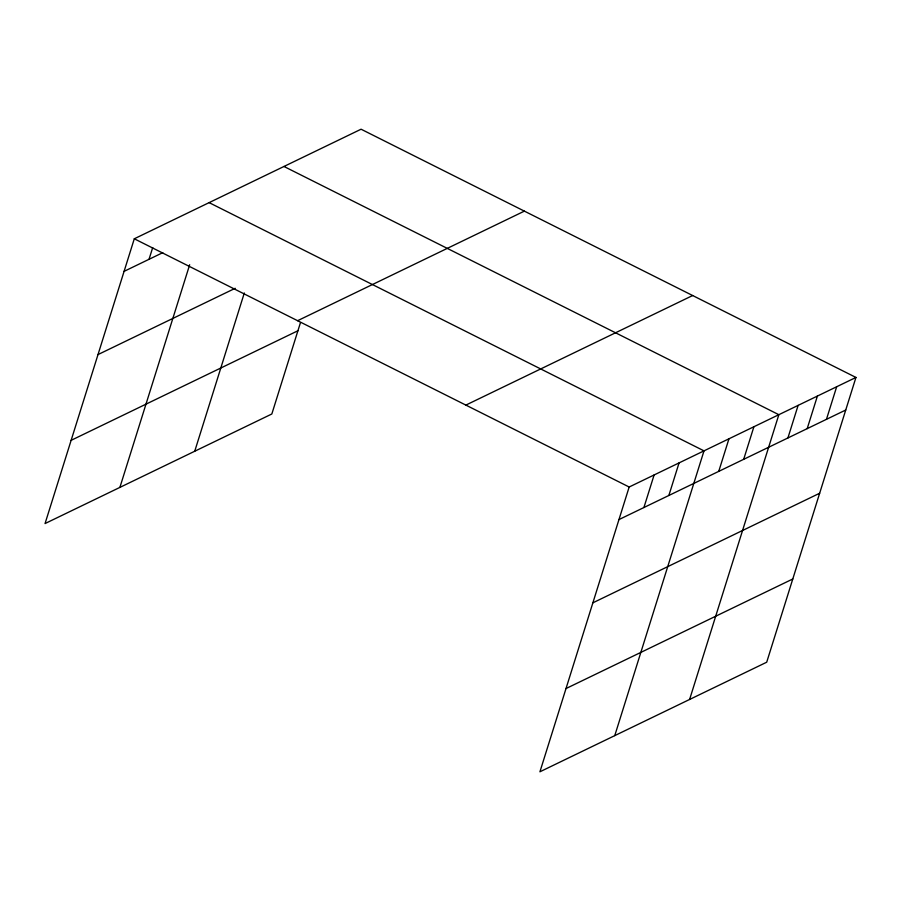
<?xml version="1.0" encoding="UTF-8"?>
<svg xmlns="http://www.w3.org/2000/svg" width="901" height="901" viewBox="0 0 901 901"><rect width="100%" height="100%" fill="white"/><g stroke="black" fill="none" stroke-linecap="round" stroke-linejoin="round"><path stroke-width="1.35" d="M855.95 377.44L629.168 487.013L539.924 771.785L766.706 662.212L855.95 377.44L361.076 129.215L134.294 238.788L45.05 523.56L271.832 413.987L300.438 322.716M149.025 259.308L152.708 247.584M119.889 487.396L189.672 264.736M194.729 451.243L244.317 292.983M643.911 507.533L654.115 474.962M668.857 495.482L679.061 462.911M614.764 735.621L704.008 450.86L209.133 202.635M718.739 471.381L728.954 438.81M743.685 459.319L753.9 426.747M689.603 699.469L778.847 414.697L283.973 166.471M787.913 437.954L798.117 405.382M807.195 428.639L817.398 396.068M826.465 419.325L836.669 386.754M124.079 271.359L162.754 252.674M98.006 354.589L235.206 288.297M297.6 320.7L524.382 211.127M71.134 440.33L297.916 330.757M465.862 405.101L692.644 295.528M618.964 519.584L845.746 410.011M592.881 602.814L819.662 493.241M566.008 688.555L792.79 578.983M134.294 238.788L629.168 487.013"/></g></svg>
